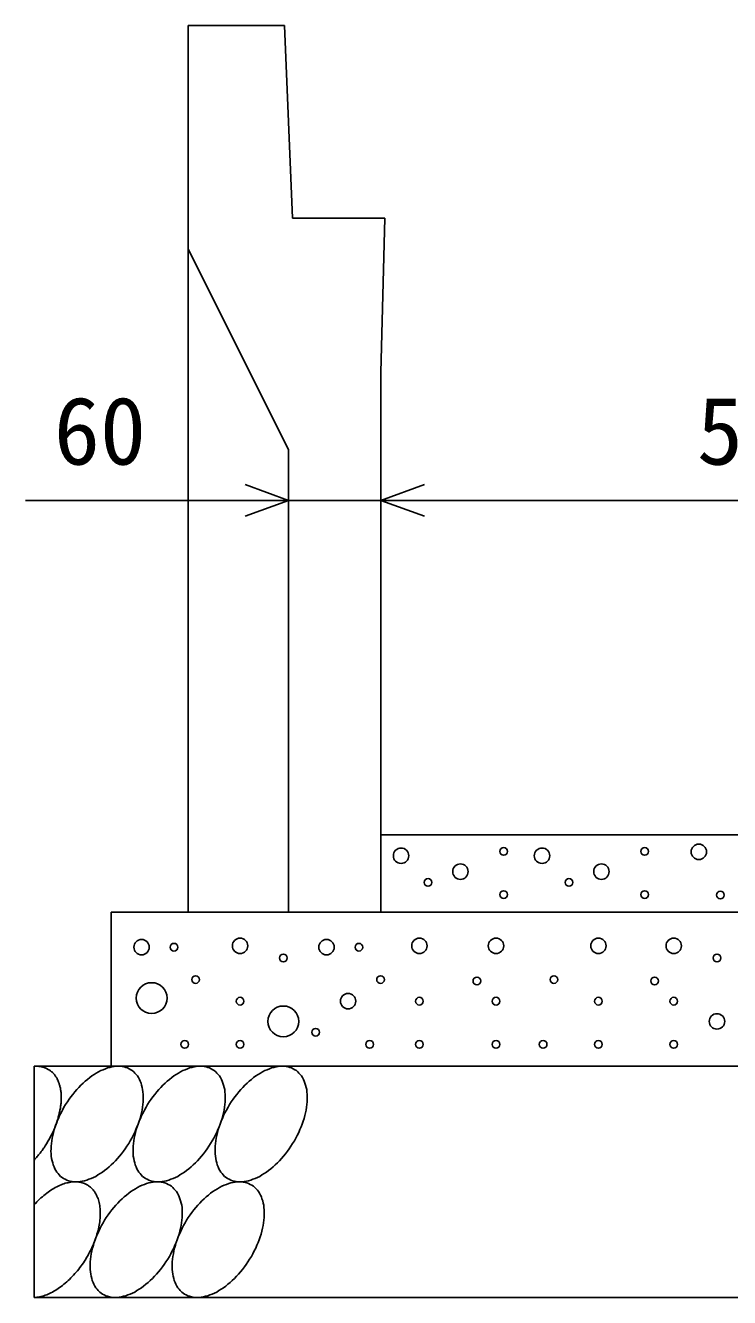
# Model space of a CAD drawing. Units: millimetres, scale not verified. Extents: x -16800 to 16800, y -5940 to 5940.
# Drawn here: x 1369 to 1826, y 2936 to 3761 of the extents above; entities that cross this region are included whole.
import ezdxf
from ezdxf.enums import TextEntityAlignment as Align

# ---------------------------------------------------------------- set-up
doc = ezdxf.new("R2010")
doc.units = ezdxf.units.MM
doc.header["$LTSCALE"] = 20
for name, color, linetype, lineweight in [('0-0_DIM', 7, 'Continuous', 25), ('0-2_HATCH', 6, 'Continuous', 25), ('0-5_OUTLINE', 3, 'Continuous', 25)]:
    doc.layers.add(name, color=color, linetype=linetype, lineweight=lineweight)
doc.styles.add('ＭＳ ゴシック', font='')
doc.styles.get('ＭＳ ゴシック').set_extended_font_data('MS Gothic')

msp = doc.modelspace()

# ---------------------------------------------------------------- linework, layer by layer
at = {"layer": '0-0_DIM'}
for p, q in [((1540, 3452.61), (1369.31, 3452.61)), ((1600, 3452.61), (1540, 3452.61)), ((1600, 3452.61), (2100, 3452.61))]:
    msp.add_line(p, q, dxfattribs=at)
for points in [[(1511.81, 3442.35), (1540, 3452.61), (1511.81, 3462.87)], [(1628.19, 3442.35), (1600, 3452.61), (1628.19, 3462.87)]]:
    msp.add_lwpolyline(points, dxfattribs=at)
at = {"layer": '0-2_HATCH'}
for points in [[(1380.1, 3085.19), (1379.6, 3085.29), (1379.2, 3085.39), (1378.8, 3085.49), (1378.3, 3085.49), (1377.8, 3085.59), (1377.4, 3085.59), (1376.9, 3085.59), (1376.4, 3085.59), (1376, 3085.59), (1375.5, 3085.59), (1375, 3085.59)], [(1391.6, 3072.99), (1391.5, 3073.49), (1391.3, 3073.99), (1391.2, 3074.49), (1391, 3074.89), (1390.8, 3075.39), (1390.6, 3075.89), (1390.5, 3076.29), (1390.3, 3076.69), (1390, 3077.19), (1389.8, 3077.59), (1389.6, 3077.99), (1389.4, 3078.39), (1389.1, 3078.79), (1388.9, 3079.19), (1388.6, 3079.49), (1388.3, 3079.89), (1388.1, 3080.29), (1387.8, 3080.59), (1387.5, 3080.89), (1387.2, 3081.19), (1386.9, 3081.59), (1386.6, 3081.89), (1386.2, 3082.09), (1385.9, 3082.39), (1385.6, 3082.69), (1385.2, 3082.89), (1384.9, 3083.19), (1384.5, 3083.39), (1384.1, 3083.59), (1383.7, 3083.79), (1383.4, 3083.99), (1383, 3084.19), (1382.6, 3084.39), (1382.2, 3084.59), (1381.8, 3084.69), (1381.4, 3084.89), (1380.9, 3084.99), (1380.5, 3085.09), (1380.1, 3085.19)], [(1437.7, 3083.39), (1436.6, 3083.99), (1435.5, 3084.49), (1434.4, 3084.89), (1433.3, 3085.19), (1432, 3085.49), (1430.8, 3085.59), (1429.5, 3085.59), (1428.2, 3085.59), (1426.8, 3085.49), (1425.4, 3085.19), (1424, 3084.89), (1422.6, 3084.49), (1421.2, 3083.99), (1419.7, 3083.39), (1418.3, 3082.79), (1416.8, 3081.99), (1415.3, 3081.19), (1413.9, 3080.29), (1412.4, 3079.29), (1411, 3078.29), (1409.5, 3077.09), (1408.1, 3075.89), (1406.7, 3074.69), (1405.3, 3073.29), (1403.9, 3071.89), (1402.6, 3070.49), (1401.3, 3068.99), (1400, 3067.39), (1398.8, 3065.79), (1397.6, 3064.19), (1396.5, 3062.49), (1395.4, 3060.79), (1394.3, 3058.99), (1393.4, 3057.19), (1392.4, 3055.49), (1391.5, 3053.59), (1390.7, 3051.79), (1389.9, 3049.99), (1389.2, 3048.09)], [(1445.1, 3071.89), (1444.7, 3073.29), (1444.3, 3074.69), (1443.8, 3075.89), (1443.3, 3077.09), (1442.7, 3078.29), (1442, 3079.29), (1441.2, 3080.29), (1440.4, 3081.19), (1439.6, 3081.99), (1438.6, 3082.79), (1437.7, 3083.39)], [(1490.9, 3083.39), (1489.8, 3083.99), (1488.8, 3084.49), (1487.6, 3084.89), (1486.5, 3085.19), (1485.2, 3085.49), (1484, 3085.59), (1482.7, 3085.59), (1481.4, 3085.59), (1480, 3085.49), (1478.7, 3085.19), (1477.3, 3084.89), (1475.8, 3084.49), (1474.4, 3083.99), (1472.9, 3083.39), (1471.5, 3082.79), (1470, 3081.99), (1468.6, 3081.19), (1467.1, 3080.29), (1465.6, 3079.29), (1464.2, 3078.29), (1462.7, 3077.09), (1461.3, 3075.89), (1459.9, 3074.69), (1458.5, 3073.29), (1457.1, 3071.89), (1455.8, 3070.49), (1454.5, 3068.99), (1453.3, 3067.39), (1452, 3065.79), (1450.8, 3064.19), (1449.7, 3062.49), (1448.6, 3060.79), (1447.6, 3058.99), (1446.6, 3057.19), (1445.6, 3055.49), (1444.7, 3053.59), (1443.9, 3051.79), (1443.2, 3049.99), (1442.4, 3048.09)], [(1498.3, 3071.89), (1497.9, 3073.29), (1497.5, 3074.69), (1497, 3075.89), (1496.5, 3077.09), (1495.9, 3078.29), (1495.2, 3079.29), (1494.4, 3080.29), (1493.6, 3081.19), (1492.8, 3081.99), (1491.8, 3082.79), (1490.9, 3083.39)], [(1544.1, 3083.39), (1543, 3083.99), (1542, 3084.49), (1540.8, 3084.89), (1539.7, 3085.19), (1538.5, 3085.49), (1537.2, 3085.59), (1535.9, 3085.59), (1534.6, 3085.59), (1533.2, 3085.49), (1531.9, 3085.19), (1530.5, 3084.89), (1529, 3084.49), (1527.6, 3083.99), (1526.2, 3083.39), (1524.7, 3082.79), (1523.2, 3081.99), (1521.8, 3081.19), (1520.3, 3080.29), (1518.8, 3079.29), (1517.4, 3078.29), (1515.9, 3077.09), (1514.5, 3075.89), (1513.1, 3074.69), (1511.7, 3073.29), (1510.4, 3071.89), (1509, 3070.49), (1507.7, 3068.99), (1506.5, 3067.39), (1505.2, 3065.79), (1504, 3064.19), (1502.9, 3062.49), (1501.8, 3060.79), (1500.8, 3058.99), (1499.8, 3057.19), (1498.8, 3055.49), (1497.9, 3053.59), (1497.1, 3051.79), (1496.4, 3049.99), (1495.7, 3048.09)], [(1551.5, 3071.89), (1551.1, 3073.29), (1550.7, 3074.69), (1550.2, 3075.89), (1549.7, 3077.09), (1549.1, 3078.29), (1548.4, 3079.29), (1547.6, 3080.29), (1546.8, 3081.19), (1546, 3081.99), (1545.1, 3082.79), (1544.1, 3083.39)], [(1389.6, 3049.09), (1389.8, 3049.79), (1390, 3050.49), (1390.3, 3051.19), (1390.5, 3051.79), (1390.6, 3052.49), (1390.8, 3053.19), (1391, 3053.79), (1391.2, 3054.49), (1391.3, 3055.09), (1391.5, 3055.79), (1391.6, 3056.49), (1391.7, 3057.09), (1391.9, 3057.79), (1392, 3058.39), (1392.1, 3058.99), (1392.1, 3059.69), (1392.2, 3060.29), (1392.3, 3060.99), (1392.4, 3061.59), (1392.4, 3062.19), (1392.5, 3062.79), (1392.5, 3063.39), (1392.5, 3063.99), (1392.5, 3064.69), (1392.5, 3065.29), (1392.5, 3065.79), (1392.5, 3066.39), (1392.5, 3066.99), (1392.5, 3067.59), (1392.4, 3068.19), (1392.4, 3068.69), (1392.3, 3069.29), (1392.2, 3069.79), (1392.1, 3070.39), (1392.1, 3070.89), (1392, 3071.39), (1391.9, 3071.99), (1391.7, 3072.49), (1391.6, 3072.99)], [(1412, 3012.79), (1413.4, 3013.49), (1414.9, 3014.19), (1416.3, 3015.09), (1417.8, 3015.99), (1419.3, 3016.99), (1420.7, 3017.99), (1422.2, 3019.09), (1423.6, 3020.29), (1425, 3021.59), (1426.4, 3022.99), (1427.7, 3024.29), (1429.1, 3025.79), (1430.4, 3027.29), (1431.6, 3028.89), (1432.9, 3030.49), (1434.1, 3032.09), (1435.2, 3033.79), (1436.3, 3035.49), (1437.3, 3037.19), (1438.3, 3038.99), (1439.3, 3040.79), (1440.2, 3042.59), (1441, 3044.49), (1441.7, 3046.29), (1442.4, 3048.09), (1443.1, 3049.99), (1443.7, 3051.79), (1444.2, 3053.59), (1444.6, 3055.39), (1445, 3057.19), (1445.3, 3058.99), (1445.5, 3060.79), (1445.6, 3062.49), (1445.7, 3064.19), (1445.7, 3065.79), (1445.7, 3067.39), (1445.5, 3068.99), (1445.3, 3070.49), (1445.1, 3071.89)], [(1465.2, 3012.79), (1466.6, 3013.49), (1468.1, 3014.19), (1469.6, 3015.09), (1471, 3015.99), (1472.5, 3016.99), (1473.9, 3017.99), (1475.4, 3019.09), (1476.8, 3020.29), (1478.2, 3021.59), (1479.6, 3022.99), (1481, 3024.29), (1482.3, 3025.79), (1483.6, 3027.29), (1484.9, 3028.89), (1486.1, 3030.49), (1487.3, 3032.09), (1488.4, 3033.79), (1489.5, 3035.49), (1490.5, 3037.19), (1491.5, 3038.99), (1492.5, 3040.79), (1493.4, 3042.59), (1494.2, 3044.49), (1495, 3046.29), (1495.7, 3048.09), (1496.3, 3049.99), (1496.9, 3051.79), (1497.4, 3053.59), (1497.8, 3055.39), (1498.2, 3057.19), (1498.5, 3058.99), (1498.7, 3060.79), (1498.9, 3062.49), (1498.9, 3064.19), (1498.9, 3065.79), (1498.9, 3067.39), (1498.8, 3068.99), (1498.6, 3070.49), (1498.3, 3071.89)], [(1518.4, 3012.79), (1519.8, 3013.49), (1521.3, 3014.19), (1522.8, 3015.09), (1524.2, 3015.99), (1525.7, 3016.99), (1527.1, 3017.99), (1528.6, 3019.09), (1530, 3020.29), (1531.4, 3021.59), (1532.8, 3022.99), (1534.2, 3024.29), (1535.5, 3025.79), (1536.8, 3027.29), (1538.1, 3028.89), (1539.3, 3030.49), (1540.5, 3032.09), (1541.6, 3033.79), (1542.7, 3035.49), (1543.8, 3037.19), (1544.8, 3038.99), (1545.7, 3040.79), (1546.6, 3042.59), (1547.4, 3044.49), (1548.2, 3046.29), (1548.9, 3048.09), (1549.5, 3049.99), (1550.1, 3051.79), (1550.6, 3053.59), (1551, 3055.39), (1551.4, 3057.19), (1551.7, 3058.99), (1551.9, 3060.79), (1552.1, 3062.49), (1552.1, 3064.19), (1552.2, 3065.79), (1552.1, 3067.39), (1552, 3068.99), (1551.8, 3070.49), (1551.5, 3071.89)], [(1375, 3024.79), (1375.5, 3025.39), (1376, 3025.89), (1376.4, 3026.39), (1376.9, 3026.99), (1377.4, 3027.59), (1377.8, 3028.09), (1378.3, 3028.69), (1378.8, 3029.29), (1379.2, 3029.79), (1379.6, 3030.39), (1380.1, 3030.99), (1380.5, 3031.59), (1380.9, 3032.19), (1381.4, 3032.79), (1381.8, 3033.49), (1382.2, 3034.09), (1382.6, 3034.69), (1383, 3035.29), (1383.4, 3035.99), (1383.7, 3036.59), (1384.1, 3037.19), (1384.5, 3037.89), (1384.9, 3038.49), (1385.2, 3039.19), (1385.6, 3039.79), (1385.9, 3040.49), (1386.2, 3041.09), (1386.6, 3041.79), (1386.9, 3042.49), (1387.2, 3043.09), (1387.5, 3043.79), (1387.8, 3044.49), (1388.1, 3045.09), (1388.3, 3045.79), (1388.6, 3046.49), (1388.9, 3047.09), (1389.1, 3047.79), (1389.4, 3048.49), (1389.6, 3049.09)], [(1389.2, 3048.09), (1388.6, 3046.29), (1388, 3044.49), (1387.5, 3042.59), (1387.1, 3040.79), (1386.7, 3038.99), (1386.4, 3037.29), (1386.2, 3035.49), (1386, 3033.79), (1386, 3032.09), (1385.9, 3030.49), (1386, 3028.89), (1386.1, 3027.29), (1386.3, 3025.79), (1386.6, 3024.29), (1387, 3022.99), (1387.4, 3021.59), (1387.9, 3020.39), (1388.4, 3019.09), (1389, 3017.99), (1389.7, 3016.99), (1390.5, 3015.99), (1391.3, 3015.09), (1392.1, 3014.19), (1393.1, 3013.49), (1394, 3012.79), (1395.1, 3012.29), (1396.1, 3011.79), (1397.3, 3011.39), (1398.4, 3010.99), (1399.7, 3010.79), (1400.9, 3010.69), (1402.2, 3010.59), (1403.5, 3010.69), (1404.9, 3010.79), (1406.2, 3010.99), (1407.6, 3011.39), (1409.1, 3011.79), (1410.5, 3012.29), (1412, 3012.79)], [(1442.4, 3048.09), (1441.8, 3046.29), (1441.2, 3044.49), (1440.7, 3042.59), (1440.3, 3040.79), (1439.9, 3038.99), (1439.6, 3037.29), (1439.4, 3035.49), (1439.3, 3033.79), (1439.2, 3032.09), (1439.2, 3030.49), (1439.2, 3028.89), (1439.3, 3027.29), (1439.6, 3025.79), (1439.8, 3024.29), (1440.2, 3022.99), (1440.6, 3021.59), (1441.1, 3020.39), (1441.6, 3019.09), (1442.2, 3017.99), (1442.9, 3016.99), (1443.7, 3015.99), (1444.5, 3015.09), (1445.3, 3014.19), (1446.3, 3013.49), (1447.2, 3012.79), (1448.3, 3012.29), (1449.3, 3011.79), (1450.5, 3011.39), (1451.6, 3010.99), (1452.9, 3010.79), (1454.1, 3010.69), (1455.4, 3010.59), (1456.7, 3010.69), (1458.1, 3010.79), (1459.5, 3010.99), (1460.9, 3011.39), (1462.3, 3011.79), (1463.7, 3012.29), (1465.2, 3012.79)], [(1495.7, 3048.09), (1495, 3046.29), (1494.4, 3044.49), (1493.9, 3042.59), (1493.5, 3040.79), (1493.1, 3038.99), (1492.8, 3037.29), (1492.6, 3035.49), (1492.5, 3033.79), (1492.4, 3032.09), (1492.4, 3030.49), (1492.4, 3028.89), (1492.6, 3027.29), (1492.8, 3025.79), (1493, 3024.29), (1493.4, 3022.99), (1493.8, 3021.59), (1494.3, 3020.39), (1494.8, 3019.09), (1495.4, 3017.99), (1496.1, 3016.99), (1496.9, 3015.99), (1497.7, 3015.09), (1498.5, 3014.19), (1499.5, 3013.49), (1500.4, 3012.79), (1501.5, 3012.29), (1502.6, 3011.79), (1503.7, 3011.39), (1504.9, 3010.99), (1506.1, 3010.79), (1507.3, 3010.69), (1508.6, 3010.59), (1509.9, 3010.69), (1511.3, 3010.79), (1512.7, 3010.99), (1514.1, 3011.39), (1515.5, 3011.79), (1516.9, 3012.29), (1518.4, 3012.79)], [(1384.9, 3004.59), (1384, 3003.99), (1383.1, 3003.29), (1382.1, 3002.49), (1381.2, 3001.79), (1380.3, 3000.99), (1379.4, 3000.19), (1378.5, 2999.39), (1377.6, 2998.49), (1376.7, 2997.59), (1375.9, 2996.69), (1375, 2995.79)], [(1415, 3002.89), (1414.6, 3003.59), (1414.1, 3004.29), (1413.7, 3004.89), (1413.2, 3005.49), (1412.6, 3006.09), (1412.1, 3006.59), (1411.5, 3007.19), (1410.9, 3007.59), (1410.3, 3008.09), (1409.7, 3008.49), (1409, 3008.89), (1408.4, 3009.19), (1407.7, 3009.49), (1406.9, 3009.79), (1406.2, 3009.99), (1405.4, 3010.19), (1404.7, 3010.39), (1403.9, 3010.49), (1403.1, 3010.59), (1402.2, 3010.59), (1401.4, 3010.59), (1400.6, 3010.59), (1399.7, 3010.59), (1398.8, 3010.49), (1397.9, 3010.29), (1397, 3010.09), (1396.1, 3009.89), (1395.2, 3009.69), (1394.3, 3009.39), (1393.4, 3009.09), (1392.5, 3008.69), (1391.5, 3008.29), (1390.6, 3007.89), (1389.6, 3007.39), (1388.7, 3006.89), (1387.8, 3006.39), (1386.8, 3005.79), (1385.9, 3005.19), (1384.9, 3004.59)], [(1463, 3008.49), (1461.9, 3008.99), (1460.9, 3009.49), (1459.7, 3009.89), (1458.6, 3010.19), (1457.4, 3010.49), (1456.1, 3010.59), (1454.8, 3010.59), (1453.5, 3010.59), (1452.1, 3010.49), (1450.8, 3010.19), (1449.4, 3009.89), (1447.9, 3009.49), (1446.5, 3008.99), (1445.1, 3008.49), (1443.6, 3007.79), (1442.1, 3006.99), (1440.7, 3006.19), (1439.2, 3005.29), (1437.7, 3004.29), (1436.3, 3003.29), (1434.8, 3002.09), (1433.4, 3000.89), (1432, 2999.69), (1430.6, 2998.29), (1429.3, 2996.89), (1427.9, 2995.49), (1426.6, 2993.99), (1425.4, 2992.39), (1424.1, 2990.79), (1423, 2989.19), (1421.8, 2987.49), (1420.7, 2985.79), (1419.7, 2983.99), (1418.7, 2982.29), (1417.7, 2980.49), (1416.9, 2978.59), (1416, 2976.79), (1415.3, 2974.99), (1414.6, 2973.09)], [(1470.4, 2996.89), (1470, 2998.29), (1469.6, 2999.69), (1469.1, 3000.89), (1468.6, 3002.09), (1468, 3003.29), (1467.3, 3004.29), (1466.5, 3005.29), (1465.7, 3006.19), (1464.9, 3006.99), (1464, 3007.79), (1463, 3008.49)], [(1516.2, 3008.49), (1515.2, 3008.99), (1514.1, 3009.49), (1513, 3009.89), (1511.8, 3010.19), (1510.6, 3010.49), (1509.3, 3010.59), (1508, 3010.59), (1506.7, 3010.59), (1505.4, 3010.49), (1504, 3010.19), (1502.6, 3009.89), (1501.2, 3009.49), (1499.7, 3008.99), (1498.3, 3008.49), (1496.8, 3007.79), (1495.3, 3006.99), (1493.9, 3006.19), (1492.4, 3005.29), (1490.9, 3004.29), (1489.5, 3003.29), (1488, 3002.09), (1486.6, 3000.89), (1485.2, 2999.69), (1483.8, 2998.29), (1482.5, 2996.89), (1481.1, 2995.49), (1479.8, 2993.99), (1478.6, 2992.39), (1477.3, 2990.79), (1476.2, 2989.19), (1475, 2987.49), (1473.9, 2985.79), (1472.9, 2983.99), (1471.9, 2982.29), (1470.9, 2980.49), (1470.1, 2978.59), (1469.2, 2976.79), (1468.5, 2974.99), (1467.8, 2973.09)], [(1523.6, 2996.89), (1523.3, 2998.29), (1522.8, 2999.69), (1522.4, 3000.89), (1521.8, 3002.09), (1521.2, 3003.29), (1520.5, 3004.29), (1519.8, 3005.29), (1519, 3006.19), (1518.1, 3006.99), (1517.2, 3007.79), (1516.2, 3008.49)], [(1409, 2961.49), (1409.7, 2962.69), (1410.3, 2963.79), (1410.9, 2964.99), (1411.5, 2966.09), (1412.1, 2967.29), (1412.6, 2968.49), (1413.2, 2969.59), (1413.7, 2970.79), (1414.1, 2971.99), (1414.6, 2973.19), (1415, 2974.39), (1415.4, 2975.49), (1415.7, 2976.69), (1416.1, 2977.89), (1416.4, 2979.09), (1416.7, 2980.19), (1416.9, 2981.39), (1417.1, 2982.49), (1417.3, 2983.69), (1417.5, 2984.79), (1417.6, 2985.89), (1417.7, 2986.99), (1417.8, 2988.09), (1417.8, 2989.19), (1417.9, 2990.29), (1417.8, 2991.29), (1417.8, 2992.29), (1417.7, 2993.29), (1417.6, 2994.29), (1417.5, 2995.29), (1417.3, 2996.19), (1417.1, 2997.19), (1416.9, 2998.09), (1416.7, 2998.89), (1416.4, 2999.79), (1416.1, 3000.59), (1415.7, 3001.39), (1415.4, 3002.09), (1415, 3002.89)], [(1437.3, 2937.79), (1438.7, 2938.49), (1440.2, 2939.19), (1441.7, 2940.09), (1443.1, 2940.99), (1444.6, 2941.99), (1446, 2942.99), (1447.5, 2944.19), (1448.9, 2945.39), (1450.3, 2946.59), (1451.7, 2947.99), (1453.1, 2949.39), (1454.4, 2950.79), (1455.7, 2952.29), (1457, 2953.89), (1458.2, 2955.49), (1459.4, 2957.09), (1460.5, 2958.79), (1461.6, 2960.49), (1462.7, 2962.29), (1463.7, 2963.99), (1464.6, 2965.79), (1465.5, 2967.59), (1466.3, 2969.49), (1467.1, 2971.29), (1467.8, 2973.09), (1468.4, 2974.99), (1469, 2976.79), (1469.5, 2978.59), (1469.9, 2980.49), (1470.3, 2982.29), (1470.6, 2983.99), (1470.8, 2985.79), (1471, 2987.49), (1471.1, 2989.19), (1471.1, 2990.79), (1471, 2992.39), (1470.9, 2993.99), (1470.7, 2995.49), (1470.4, 2996.89)], [(1490.5, 2937.79), (1491.9, 2938.49), (1493.4, 2939.19), (1494.9, 2940.09), (1496.3, 2940.99), (1497.8, 2941.99), (1499.3, 2942.99), (1500.7, 2944.19), (1502.1, 2945.39), (1503.5, 2946.59), (1504.9, 2947.99), (1506.3, 2949.39), (1507.6, 2950.79), (1508.9, 2952.29), (1510.2, 2953.89), (1511.4, 2955.49), (1512.6, 2957.09), (1513.7, 2958.79), (1514.8, 2960.49), (1515.9, 2962.29), (1516.9, 2963.99), (1517.8, 2965.79), (1518.7, 2967.59), (1519.5, 2969.49), (1520.3, 2971.29), (1521, 2973.09), (1521.6, 2974.99), (1522.2, 2976.79), (1522.7, 2978.59), (1523.1, 2980.49), (1523.5, 2982.29), (1523.8, 2983.99), (1524, 2985.79), (1524.2, 2987.49), (1524.3, 2989.19), (1524.3, 2990.79), (1524.2, 2992.39), (1524.1, 2993.99), (1523.9, 2995.49), (1523.6, 2996.89)], [(1414.6, 2973.09), (1413.9, 2971.29), (1413.4, 2969.49), (1412.8, 2967.59), (1412.4, 2965.79), (1412, 2963.99), (1411.7, 2962.29), (1411.5, 2960.49), (1411.4, 2958.79), (1411.3, 2957.09), (1411.3, 2955.49), (1411.3, 2953.89), (1411.5, 2952.29), (1411.7, 2950.79), (1411.9, 2949.39), (1412.3, 2947.99), (1412.7, 2946.59), (1413.2, 2945.39), (1413.7, 2944.19), (1414.4, 2942.99), (1415, 2941.99), (1415.8, 2940.99), (1416.6, 2940.09), (1417.5, 2939.19), (1418.4, 2938.49), (1419.3, 2937.79), (1420.4, 2937.29), (1421.5, 2936.79), (1422.6, 2936.39), (1423.8, 2936.09), (1425, 2935.79), (1426.2, 2935.69), (1427.5, 2935.59), (1428.8, 2935.69), (1430.2, 2935.79), (1431.6, 2936.09), (1433, 2936.39), (1434.4, 2936.79), (1435.8, 2937.29), (1437.3, 2937.79)], [(1467.8, 2973.09), (1467.1, 2971.29), (1466.6, 2969.49), (1466.1, 2967.59), (1465.6, 2965.79), (1465.3, 2963.99), (1465, 2962.29), (1464.7, 2960.49), (1464.6, 2958.79), (1464.5, 2957.09), (1464.5, 2955.49), (1464.5, 2953.89), (1464.7, 2952.29), (1464.9, 2950.79), (1465.1, 2949.39), (1465.5, 2947.99), (1465.9, 2946.59), (1466.4, 2945.39), (1466.9, 2944.19), (1467.6, 2942.99), (1468.2, 2941.99), (1469, 2940.99), (1469.8, 2940.09), (1470.7, 2939.19), (1471.6, 2938.49), (1472.6, 2937.79), (1473.6, 2937.29), (1474.7, 2936.79), (1475.8, 2936.39), (1477, 2936.09), (1478.2, 2935.79), (1479.4, 2935.69), (1480.7, 2935.59), (1482, 2935.69), (1483.4, 2935.79), (1484.8, 2936.09), (1486.2, 2936.39), (1487.6, 2936.79), (1489, 2937.29), (1490.5, 2937.79)], [(1375, 2935.69), (1375.9, 2935.69), (1376.7, 2935.79), (1377.6, 2935.89), (1378.5, 2936.09), (1379.4, 2936.29), (1380.3, 2936.49), (1381.2, 2936.79), (1382.1, 2937.09), (1383.1, 2937.39), (1384, 2937.79), (1384.9, 2938.19), (1385.9, 2938.69), (1386.8, 2939.19), (1387.8, 2939.69), (1388.7, 2940.19), (1389.6, 2940.79), (1390.6, 2941.39), (1391.5, 2942.09), (1392.5, 2942.69), (1393.4, 2943.39), (1394.3, 2944.19), (1395.2, 2944.99), (1396.1, 2945.69), (1397, 2946.59), (1397.9, 2947.39), (1398.8, 2948.29), (1399.7, 2949.19), (1400.6, 2950.09), (1401.4, 2951.09), (1402.2, 2951.99), (1403.1, 2952.99), (1403.9, 2953.99), (1404.7, 2954.99), (1405.4, 2956.09), (1406.2, 2957.09), (1406.9, 2958.19), (1407.7, 2959.29), (1408.4, 2960.39), (1409, 2961.49)]]:
    msp.add_lwpolyline(points, dxfattribs=at)
for centre, radius in [((1613.03, 3222.15), 5), ((1679.59, 3224.96), 2.5), ((1704.51, 3222.15), 5), ((1771.07, 3224.96), 2.5), ((1806.23, 3224.68), 5), ((1651.55, 3211.83), 5), ((1743.03, 3211.83), 5), ((1630.52, 3204.83), 2.5), ((1722, 3204.83), 2.5), ((1679.59, 3196.95), 2.5), ((1771.07, 3196.95), 2.5), ((1820.25, 3196.66), 2.5), ((1508.58, 3163.7), 5), ((1624.94, 3163.7), 5), ((1674.64, 3163.7), 5), ((1741.11, 3163.7), 5), ((1789.97, 3163.7), 5), ((1444.66, 3162.83), 5), ((1465.69, 3162.83), 2.5), ((1564.66, 3162.83), 5), ((1585.69, 3162.83), 2.5), ((1536.62, 3155.82), 2.5), ((1818.01, 3155.82), 2.5), ((1479.71, 3141.82), 2.5), ((1599.71, 3141.82), 2.5), ((1712.23, 3141.82), 2.5), ((1451.2, 3129.81), 10), ((1662.22, 3140.91), 2.5), ((1777.55, 3140.91), 2.5), ((1508.58, 3127.81), 2.5), ((1578.68, 3127.81), 5), ((1624.94, 3127.81), 2.5), ((1674.64, 3127.81), 2.5), ((1741.11, 3127.81), 2.5), ((1789.97, 3127.81), 2.5), ((1536.62, 3114.68), 10), ((1818.01, 3114.68), 5), ((1472.7, 3099.8), 2.5), ((1508.58, 3099.8), 2.5), ((1557.65, 3107.67), 2.5), ((1592.7, 3099.8), 2.5), ((1624.94, 3099.8), 2.5), ((1674.64, 3099.8), 2.5), ((1705.22, 3099.8), 2.5), ((1741.11, 3099.8), 2.5), ((1789.97, 3099.8), 2.5)]:
    msp.add_circle(centre, radius, dxfattribs=at)
at = {"layer": '0-5_OUTLINE'}
for p, q in [((1475, 3760.65), (1475, 3185.65)), ((1537.5, 3760.65), (1475, 3760.65)), ((1537.5, 3760.65), (1542.5, 3635.65)), ((1602.5, 3635.65), (1542.5, 3635.65)), ((1602.5, 3635.65), (1600, 3535.65)), ((1475, 3615.65), (1540, 3485.65)), ((1600, 3535.65), (1600, 3185.65)), ((1540, 3485.65), (1540, 3185.65)), ((2100, 3235.65), (1600, 3235.65)), ((2575, 3185.65), (1425, 3185.65)), ((1425, 3085.65), (1425, 3185.65)), ((1475, 3185.65), (1600, 3185.65)), ((2625, 3085.65), (1375, 3085.65)), ((1375, 3085.65), (1375, 2935.65))]:
    msp.add_line(p, q, dxfattribs=at)
msp.add_lwpolyline([(1375, 2935.65), (2625, 2935.65), (2625, 3085.65)], dxfattribs=at)

# ---------------------------------------------------------------- texts
at = {"layer": '0-0_DIM', "style": 'ＭＳ ゴシック'}
for s, p in [('60', (1387.73, 3462.61)), ('500', (1805, 3462.61))]:
    msp.add_text(s, height=43.99, dxfattribs=at).set_placement(p, align=Align.BOTTOM_LEFT)

doc.saveas('drawing.dxf')
